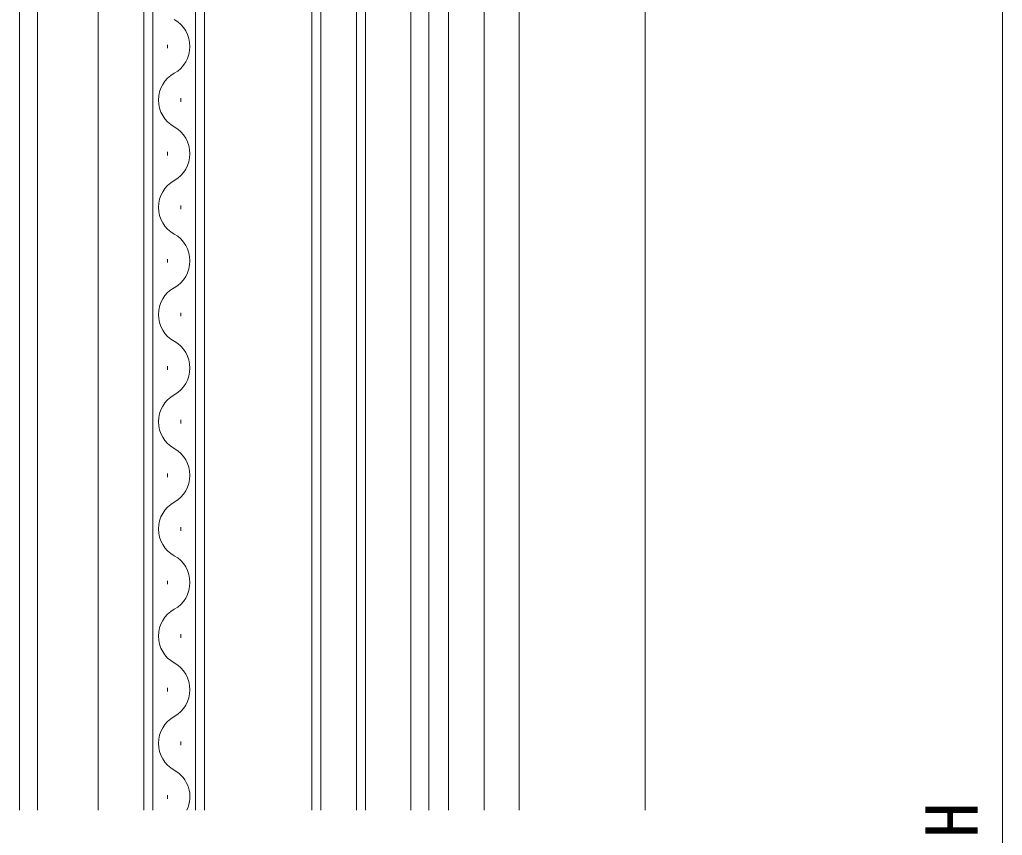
# Model space of a CAD drawing. Units: millimetres, scale not verified. Extents: x -594 to 199, y -420 to 144.
# Drawn here: x -528 to -418, y -126.5 to -35.2 of the extents above; entities that cross this region are included whole.
import ezdxf
from ezdxf.enums import TextEntityAlignment as Align

# ---------------------------------------------------------------- set-up
doc = ezdxf.new("R2010")
doc.units = ezdxf.units.MM
doc.header["$LTSCALE"] = 2
doc.layers.add('0-4_YKK_12', color=2, linetype='Continuous', lineweight=9)
doc.layers.add('0-7_YKK_D', color=6, linetype='Continuous', lineweight=9)
doc.styles.add('ＭＳ ゴシック', font='')
doc.styles.get('ＭＳ ゴシック').set_extended_font_data('MS Gothic')

msp = doc.modelspace()

# ---------------------------------------------------------------- linework, layer by layer
at = {"layer": '0-4_YKK_12'}
for p, q in [((-458.004, 74.751), (-458.004, -123.721)), ((-528.004, 42.423), (-528.004, -123.721)), ((-526.004, 38.751), (-526.004, -123.721)), ((-480.004, -123.721), (-480.004, 25.751)), ((-482.204, -123.721), (-482.204, 19.751)), ((-476.004, 19.751), (-476.004, -123.721)), ((-472.104, 19.751), (-472.104, -123.721)), ((-514.104, -123.721), (-514.104, 1.751)), ((-513.104, 1.751), (-513.104, -123.721)), ((-508.304, -123.721), (-508.304, 1.751)), ((-507.304, 1.751), (-507.304, -123.721)), ((-495.304, -123.721), (-495.304, 1.751)), ((-494.304, 1.751), (-494.304, -123.721)), ((-490.304, -123.721), (-490.304, 1.751)), ((-489.304, 1.751), (-489.304, -123.721)), ((-519.204, -123.721), (-519.204, -13.249)), ((-484.204, -123.721), (-484.204, -13.249)), ((-511.464, -38.449), (-511.464, -38.049)), ((-509.944, -44.449), (-509.944, -44.049)), ((-511.464, -50.449), (-511.464, -50.049)), ((-509.944, -56.449), (-509.944, -56.049)), ((-511.464, -62.449), (-511.464, -62.049)), ((-509.944, -68.449), (-509.944, -68.049)), ((-511.464, -74.449), (-511.464, -74.049)), ((-509.944, -80.449), (-509.944, -80.049)), ((-511.464, -86.449), (-511.464, -86.049)), ((-509.944, -92.449), (-509.944, -92.049)), ((-511.464, -98.449), (-511.464, -98.049)), ((-509.944, -104.449), (-509.944, -104.049)), ((-511.464, -110.449), (-511.464, -110.049)), ((-509.944, -116.449), (-509.944, -116.049)), ((-511.464, -122.449), (-511.464, -122.049))]:
    msp.add_line(p, q, dxfattribs=at)
for centre, start, end in [((-512.381, -38.249), 299.20253, 60.79745), ((-509.028, -44.249), 119.20253, 240.79745), ((-512.381, -50.249), 299.20253, 60.79745), ((-509.028, -56.249), 119.20253, 240.79745), ((-512.381, -62.249), 299.20253, 60.79745), ((-509.028, -68.249), 119.20253, 240.79745), ((-512.381, -74.249), 299.20253, 60.79745), ((-509.028, -80.249), 119.20253, 240.79745), ((-512.381, -86.249), 299.20253, 60.79745), ((-509.028, -92.249), 119.20253, 240.79745), ((-512.381, -98.249), 299.20253, 60.79745), ((-509.028, -104.249), 119.20253, 240.79745), ((-512.381, -110.249), 299.20253, 60.79745), ((-509.028, -116.249), 119.20253, 240.79745), ((-512.381, -122.249), 334.64798, 60.79745)]:
    msp.add_arc(centre, 3.437, start, end, dxfattribs=at)
at = {"layer": '0-7_YKK_D'}
msp.add_line((-418.004, 37.751), (-418.004, -288.249), dxfattribs=at)

# ---------------------------------------------------------------- texts
at = {"layer": '0-7_YKK_D', "color": 7, "style": 'ＭＳ ゴシック'}
msp.add_text('H', height=5.865, rotation=90, dxfattribs=at).set_placement((-419.004, -126.849), align=Align.BOTTOM_LEFT)

doc.saveas('drawing.dxf')
